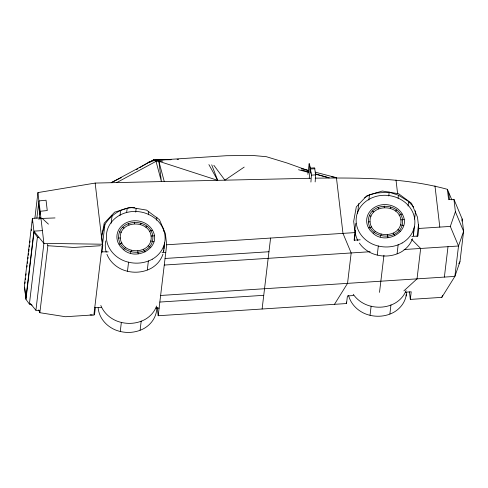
<?xml version="1.0" encoding="UTF-8"?>
<svg xmlns="http://www.w3.org/2000/svg" width="488" height="488" viewBox="0 0 488 488"><rect width="100%" height="100%" fill="white"/><g stroke="black" fill="none" stroke-linecap="round" stroke-linejoin="round"><path stroke-width="0.73" d="M315.15 181.92L315.669 174.863L314.601 167.848L310.35 168.128L311.417 175.137L310.917 182.042M118.608 238.083C117.742 217.691 150.938 217.343 152.866 236.668C153.726 257.06 120.53 257.408 118.608 238.083L120.286 238.016C121.756 255.468 152.165 254.913 151.189 236.735C149.718 219.283 119.304 219.838 120.286 238.016M368.379 221.912C367.513 201.514 400.709 201.172 402.63 220.491C403.497 240.889 370.3 241.231 368.379 221.912L370.05 221.839C371.527 239.297 401.935 238.736 400.959 220.558C399.483 203.106 369.074 203.661 370.05 221.839M32.403 218.38L24.4 285.279L25.901 298.052L33.904 231.153L32.403 218.38L40.913 217.831M24.98 283.449L25.156 281.96M25.425 279.728L25.602 278.239M25.955 275.262L26.139 273.774M26.938 267.07L27.114 265.582M27.383 263.349L27.56 261.861M27.92 258.884L28.097 257.396M28.365 255.163L28.542 253.675M28.81 251.442L29.073 249.209M29.341 246.977L29.518 245.488M29.878 242.512L30.055 241.023M31.299 230.604L31.482 229.116M32.281 222.418L32.458 220.93M34.886 218.136L37.942 192.583L95.16 183.073L310.685 178.26M32.068 305.104L29.39 304.085L25.962 299.327L33.977 232.343L37.405 237.107L38.747 237.613M36.862 218.154L38.924 200.922L46.049 200.214L47.263 210.56L40.138 211.267L39.327 218.044M29.39 304.085L37.405 237.107M39.668 310.588L35.905 310.27L43.908 243.378L37.942 192.583M92.263 314.998L65.471 316.73L39.863 312.71L47.879 245.732L47.269 244.335M95.16 183.073L102.34 244.214L93.855 315.163L90.091 314.845M102.23 246.849L104.932 224.26C111.459 214.336 122.525 206.967 134.737 207.693M94.495 314.851L95.392 307.318M101.968 252.357L102.779 245.58L101.669 236.107M111.154 223.272L112.057 215.745M120.011 215.519L120.646 210.249M126.636 212.701L127.179 208.181M120.274 331.413L121.359 322.361M127.484 271.194L128.564 262.141M135.713 212.115L136.164 208.346M148.315 214.799L148.675 211.786M140.111 330.132L141.197 321.074M147.315 269.913L148.401 260.854M156.526 220.186L156.886 217.178M163.352 231.141L163.712 228.134M164.621 242.908L163.535 251.96A29.426 25.87 6.8 0 0 163.797 250.484M353.507 295.545L347.432 295.935L346.523 303.542L158.197 315.736L166.689 244.787L165.365 233.502L159.43 219.667L146.54 210.096L130.15 207.345L114.643 212.158L104.182 223.242L101.565 237.632M262.105 309.008L270.59 238.059M307.897 174.32L309.172 163.675L310.521 167.896M310.112 170.123L310.27 168.793M309.209 178.297L310.057 171.203L309.172 163.675M411.89 236.448L417.899 236.064L418.808 228.457L417.484 217.172L411.549 203.337L398.659 193.766L382.269 191.021L366.762 195.834L356.301 206.918L353.69 221.302L355.014 232.593L354.105 240.194L360.181 239.797M354.355 240.377L355.526 230.586M357.6 213.268L358.772 203.484M368.843 200.062L369.471 194.791L375.62 193.071L389.192 192.193L398.44 195.2L408.59 201.507L413.702 207.077M370.044 315.242L371.13 306.183M377.248 255.023L378.334 245.964M388.747 195.956L389.192 192.193M379.511 292.379L383.952 255.248M398.08 198.213L398.44 195.2M389.881 313.955L390.961 304.902M397.086 253.736L398.171 244.683M408.047 206.028L408.59 201.507M414.574 219.094L415.562 210.81M406.101 296.002L406.553 292.233M414.385 226.731L413.305 235.783A29.426 25.87 6.8 0 0 413.733 232.806M417.081 236.601L418.503 224.748M315.126 178.163C359.327 177.73 404.485 177.534 447.405 189.332L448.618 199.677L453.938 199.33L462.142 218.917L463.6 231.312L459.964 261.721L454.877 276.409L441.817 297.369L410.316 299.406L411.225 291.806L405.223 292.196M444.373 277.086L448.008 246.684M461.88 221.137L462.142 218.917M101.791 234.685L104.932 224.26M160.625 295.466L454.877 276.409L458.513 246.001L450.308 226.42L455.395 211.731L453.938 199.33M441.817 297.369L442.543 295.271M130.442 253.052L131.431 250.277M140.526 224.626L141.02 223.236M380.213 236.881L381.201 234.1M390.296 208.455L390.79 207.064M334.481 304.317L347.541 283.357L351.177 252.955L342.972 233.374L336.433 177.687L315.132 172.136M458.775 263.624L459.964 261.721M145.814 227.268L146.906 226.17M395.585 211.09L396.677 209.993M123.47 249.679C137.451 262.172 164.084 245.915 151.292 228.39A18.886 16.604 6.8 0 0 127.197 222.321A18.886 16.604 6.8 0 0 117.956 242.432L120.182 246.361L123.47 249.679L125.66 247.489M373.241 233.502C387.216 245.995 413.855 229.738 401.057 212.219A18.886 16.604 6.8 0 0 376.962 206.143A18.886 16.604 6.8 0 0 367.72 226.255L369.953 230.184L373.241 233.502L375.425 231.312M403.863 290.885L417.026 278.861L420.662 248.453L411.567 239.327M244.195 167.097L224.913 180.176L213.829 165.273M149.67 162.376L153.476 159.948L171.001 159.484M364.566 197.817L369.471 194.791M136.561 169.647L137.836 168.866M139.739 167.701L148.645 162.242L151.792 161.119M116.73 182.591L156.026 161.345L162.62 161.168M170.922 159.728L153.476 159.948L111.166 182.719L121.244 177.662M118.968 244.22L121.939 242.969M149.334 231.434L152.305 230.184M368.739 228.049L371.71 226.798M399.105 215.257L402.075 214.006M148.645 162.242L155.013 160.345L226.475 155.715L252.534 155.458L266.32 156.691L286.968 162.974L308.751 170.776M38.503 219.1L42.224 218.423L55.016 217.935M310.691 168.994L314.943 168.72M311.417 175.137L315.669 174.863M42.407 230.604L33.904 231.153L43.908 243.378L102.34 244.214M151.018 236.027L154.348 235.808M400.788 219.85L404.119 219.637M100.546 245.72L73.755 247.459L47.879 245.732M166.689 244.787L355.014 232.593M418.808 228.457L450.308 226.42M165.054 258.469L268.955 251.741M164.261 265.057L370.105 251.729M404.082 249.527L458.513 246.001L463.6 231.312L455.395 211.731M159.838 302.054L263.74 295.325M177.095 159.326L178.62 159.283M101.431 251.814L108.244 251.875M161.992 252.357L165.78 252.387M94.763 307.562L101.577 307.623M156.081 308.105L159.106 308.135M331.206 176.748L336.433 177.687M301.181 168.494L308.526 170.41M298.504 169.732L308.788 172.453M315.346 174.192L329.18 177.852L315.352 173.844M400.495 224.779L403.704 225.657M150.725 240.956L153.933 241.828M301.517 169.842L308.8 171.947M369.483 215.647L371.069 216.147M119.712 231.818L121.298 232.319M153.476 159.948L156.026 161.345L161.43 181.597L158.856 161.272L217.679 180.34L211.731 164.84M372.454 210.999L373.777 211.963M397.909 229.567L400.526 231.477M122.683 227.17L124.007 228.134M148.138 245.745L150.755 247.654M42.224 218.423L48.44 224.144M30.189 303.286L35.905 310.27M378.005 207.51L378.786 208.827M393.236 233.142L394.804 235.777M128.234 223.687L129.021 225.005M143.472 249.319L145.034 251.954M208.894 164.596L217.679 180.34M310.057 171.203L311.137 173.161M38.644 309.923L39.863 312.71M447.405 189.332L451.815 199.848M158.856 161.272L164.261 181.53M448.6 192.18L449.466 199.568M434.96 185.855L439.804 227.097M409.432 291.885L410.316 299.406M396.006 180.023L397.598 193.59M384.178 206.058L384.355 207.546M387.545 234.728L387.893 237.674M346.346 302.035L346.523 303.542M157.227 307.458L158.197 315.736M134.407 222.235L134.584 223.718M137.775 250.899L138.122 253.845M38.558 203.966L39.778 214.311M24.534 287.17L25.962 299.327M156.825 307.69A29.426 25.87 6.8 0 1 144.058 328.467C135.091 333.377 124.129 333.658 114.765 329.681A29.426 25.87 6.8 0 1 98.155 307.861M156.593 306.025A29.426 25.87 6.8 0 1 145.143 319.414C136.176 324.325 125.215 324.605 115.851 320.628A29.426 25.87 6.8 0 1 100.821 305.47M162.955 254.138A29.426 25.87 6.8 0 1 151.268 268.248C142.301 273.158 131.333 273.439 121.969 269.461A29.426 25.87 6.8 0 1 106.945 254.303M106.201 252.125A29.426 25.87 6.8 0 1 105.768 240.901M163.999 245.964A29.426 25.87 6.8 0 1 163.968 248.984M406.095 290.561A29.426 25.87 6.8 0 1 394.914 303.237C385.947 308.148 374.985 308.428 365.622 304.451A29.426 25.87 6.8 0 1 353.233 294.264M406.364 294.526A29.426 25.87 6.8 0 1 393.828 312.289C384.861 317.2 373.9 317.481 364.536 313.503A29.426 25.87 6.8 0 1 348.56 295.429M412.482 238.687A29.426 25.87 6.8 0 1 401.032 252.07C392.065 256.981 381.104 257.267 371.74 253.284A29.426 25.87 6.8 0 1 359.357 243.097M357.887 240.663A29.426 25.87 6.8 0 1 355.898 223.266M413.714 229.043A29.426 25.87 6.8 0 1 413.8 231.294M152.347 259.195C143.381 264.106 132.419 264.386 123.055 260.409A29.426 25.87 6.8 0 1 111.837 221.662A29.426 25.87 6.8 0 1 156.715 219.801A29.426 25.87 6.8 0 1 152.347 259.195M402.118 243.018C393.151 247.928 382.189 248.209 372.826 244.232A29.426 25.87 6.8 0 1 361.608 205.485A29.426 25.87 6.8 0 1 406.486 203.624A29.426 25.87 6.8 0 1 402.118 243.018"/></g></svg>
